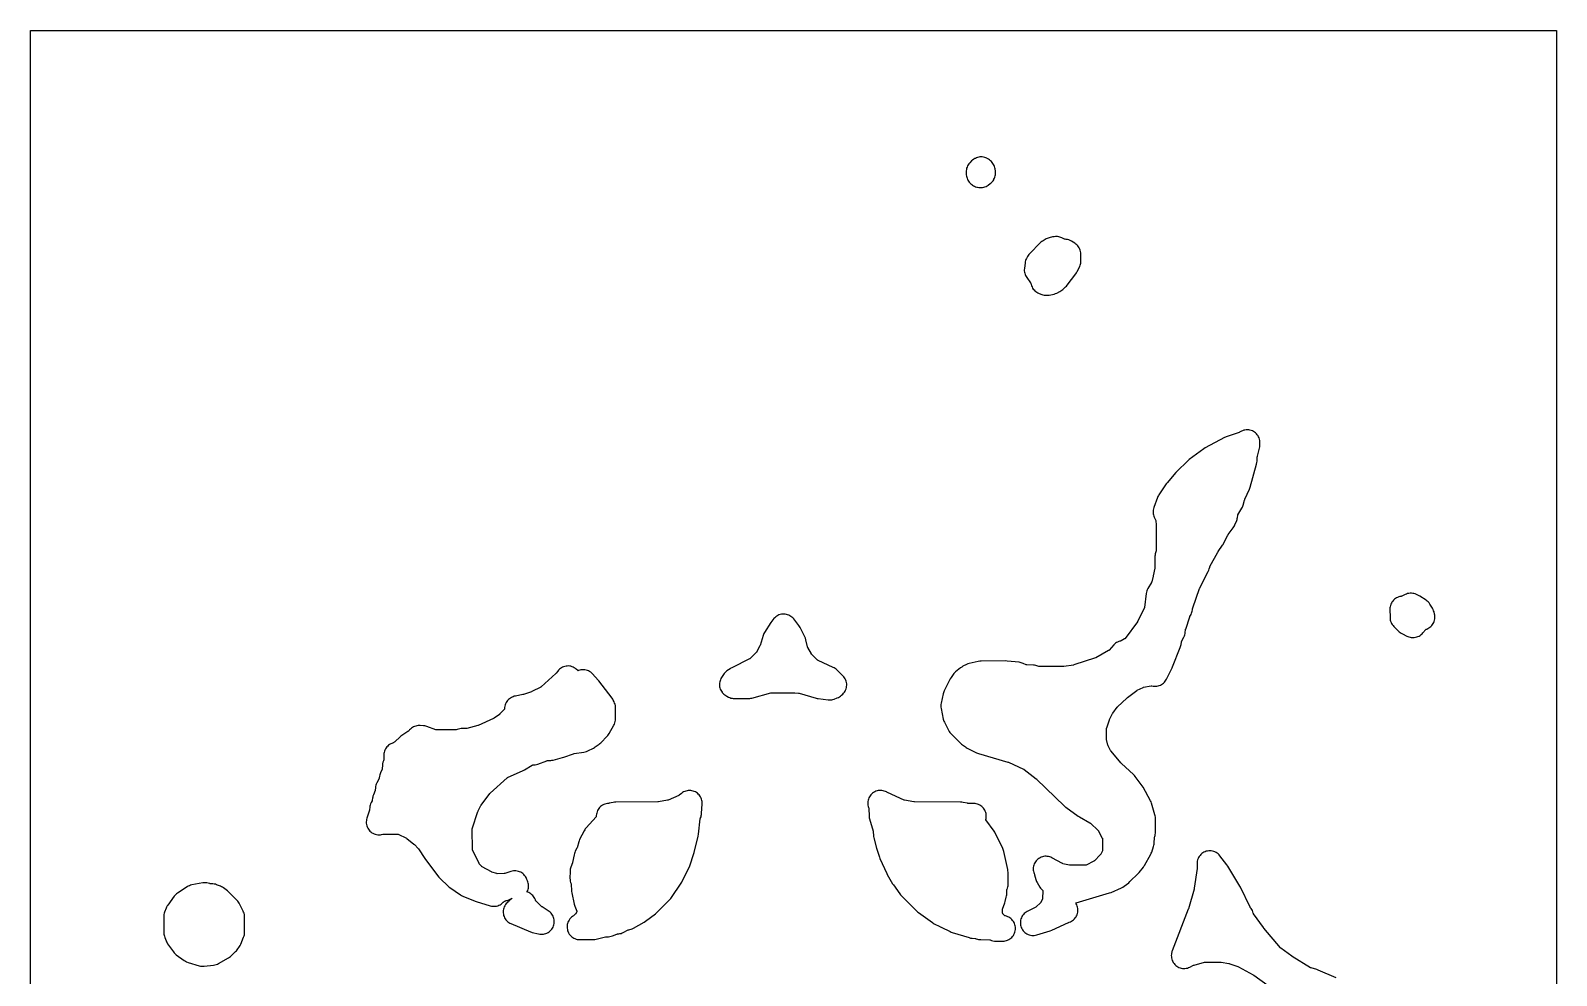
# Model space of a CAD drawing. Header units: millimetres. Extents: x 0 to 300, y 0 to 300.
# Drawn here: x 0 to 300, y 114.2 to 300 of the extents above; entities that cross this region are included whole.
import ezdxf

# ---------------------------------------------------------------- set-up
doc = ezdxf.new("R2010")
doc.units = ezdxf.units.MM
doc.layers.add('CUT', color=7, linetype='CONTINUOUS')

msp = doc.modelspace()

# ---------------------------------------------------------------- linework, layer by layer
at = {"layer": 'CUT'}
for points in [[(299.9926, 299.9971), (299.9954, 299.9386), (299.9954, 0.0614), (299.9926, 0.0029), (299.9341, 0), (0.0614, 0), (0.0029, 0.0029), (0, 0.0614), (0, 299.9386), (0.0029, 299.9971), (0.0614, 300), (299.9341, 300)], [(184.8755, 269.8443), (185.0576, 269.6995), (185.1752, 269.6146), (185.3743, 269.4849), (185.5849, 269.3746), (185.805, 269.2848), (186.0326, 269.2163), (186.1864, 269.1779), (186.4269, 269.1302), (186.671, 269.1063), (186.9162, 269.1065), (187.1602, 269.1307), (187.4006, 269.1786), (187.6352, 269.2499), (187.8617, 269.3438), (188.078, 269.4595), (188.2818, 269.5957), (188.6822, 269.8929), (188.8841, 270.0597), (189.0674, 270.2468), (189.2301, 270.4521), (189.3705, 270.6732), (189.4135, 270.7495), (189.5195, 270.9602), (189.6051, 271.1801), (189.6697, 271.407), (189.7126, 271.639), (189.7334, 271.874), (189.7319, 272.1099), (189.7083, 272.3447), (189.6411, 272.7962), (189.5961, 273.0247), (189.5301, 273.248), (189.4436, 273.4642), (189.3374, 273.6714), (189.2123, 273.8678), (189.0695, 274.0517), (188.9102, 274.2216), (188.7219, 274.4045), (188.5304, 274.5724), (188.3228, 274.72), (188.1012, 274.8457), (188.0241, 274.8844), (187.8083, 274.9802), (187.5845, 275.0552), (187.3546, 275.1088), (187.1207, 275.1405), (186.8849, 275.1499), (186.6492, 275.1371), (186.4157, 275.1021), (186.1866, 275.0452), (185.9639, 274.967), (185.7496, 274.8681), (185.6499, 274.8162), (185.4247, 274.6837), (185.2145, 274.5285), (185.0217, 274.3521), (184.6543, 273.979), (184.4904, 273.7953), (184.3454, 273.5963), (184.2206, 273.3841), (184.1174, 273.1606), (184.0366, 272.928), (183.9791, 272.6886), (183.9454, 272.4448), (183.9358, 272.1987), (183.9394, 271.8566), (183.9529, 271.6223), (183.9883, 271.3902), (184.0454, 271.1624), (184.1235, 270.941), (184.2221, 270.7279), (184.3034, 270.5717), (184.4204, 270.3707), (184.5555, 270.1813), (184.7077, 270.0053)], [(195.4477, 252.2705), (195.5167, 252.0458), (195.6065, 251.8285), (195.7162, 251.6206), (195.8451, 251.4239), (196.5761, 250.415), (196.5867, 250.3996), (196.6063, 250.3662), (196.6227, 250.3312), (196.6295, 250.3137), (196.8104, 249.8085), (196.9019, 249.587), (197.0143, 249.3753), (197.1463, 249.1753), (197.297, 248.9888), (197.4648, 248.8176), (197.6482, 248.6633), (197.8456, 248.5273), (198.0551, 248.4108), (198.2748, 248.3149), (198.8187, 248.1079), (199.0399, 248.0353), (199.2669, 247.9836), (199.4977, 247.9532), (199.7304, 247.9445), (199.9996, 247.9469), (200.2905, 247.9665), (200.5771, 248.0198), (201.2516, 248.1866), (201.5309, 248.2732), (201.798, 248.3919), (202.3887, 248.6966), (202.5855, 248.8098), (202.7712, 248.9403), (202.9443, 249.0871), (203.4947, 249.5987), (203.6478, 249.754), (203.7868, 249.922), (205.4949, 252.181), (205.6315, 252.3811), (205.7481, 252.5935), (206.2573, 253.6381), (206.3485, 253.8495), (206.4199, 254.0685), (206.4709, 254.293), (206.501, 254.5213), (206.5099, 254.7514), (206.5005, 256.0593), (206.4861, 256.3099), (206.4466, 256.5579), (206.3825, 256.8006), (206.2943, 257.0357), (206.183, 257.2607), (206.0497, 257.4735), (205.8957, 257.6718), (205.7226, 257.8536), (205.5321, 258.0172), (205.3262, 258.1609), (204.6501, 258.5837), (204.4102, 258.716), (204.1572, 258.8213), (203.8943, 258.8983), (203.6245, 258.946), (203.4066, 258.9724), (203.3857, 258.9755), (203.3432, 258.9853), (203.302, 258.9996), (203.2826, 259.0081), (202.7727, 259.2484), (202.5654, 259.3349), (202.3512, 259.4025), (202.1318, 259.4505), (201.909, 259.4787), (201.6845, 259.4868), (201.5154, 259.4853), (201.2245, 259.4657), (200.9379, 259.4123), (200.2915, 259.2525), (200.0862, 259.1923), (199.8867, 259.1148), (199.6947, 259.0205), (199.0504, 258.6692), (198.8435, 258.543), (198.6498, 258.3974), (198.4711, 258.2337), (196.444, 256.1872), (196.2732, 255.9962), (196.1229, 255.7886), (195.9946, 255.5667), (195.7869, 255.1608), (195.6965, 254.9635), (195.6236, 254.7591), (195.5686, 254.5491), (195.5321, 254.3352), (195.3893, 253.2039), (195.3708, 252.9695), (195.3745, 252.7344), (195.4002, 252.5008)], [(195.3265, 154.7277), (195.3438, 154.7151), (197.6893, 152.9084), (197.7419, 152.8655), (197.7919, 152.8197), (203.2503, 147.5253), (203.3907, 147.3991), (203.5401, 147.2838), (205.9895, 145.5384), (206.2174, 145.394), (208.2792, 144.2375), (208.2839, 144.2348), (208.3264, 144.2061), (208.347, 144.1893), (208.3645, 144.1732), (209.8786, 142.7053), (209.8915, 142.6922), (209.917, 142.6621), (209.9395, 142.6297), (209.9488, 142.6139), (210.7102, 141.2464), (210.7189, 141.2298), (210.7349, 141.1929), (210.7391, 141.153), (210.7397, 141.1342), (210.7542, 138.8446), (210.754, 138.8274), (210.7508, 138.7905), (210.7376, 138.7557), (210.7306, 138.7405), (210.3894, 138.0417), (210.3801, 138.0238), (210.3571, 137.9872), (210.3302, 137.9532), (210.3165, 137.9385), (209.1462, 136.7455), (209.131, 136.7309), (209.0958, 136.7022), (209.0576, 136.6778), (209.039, 136.6679), (207.5247, 135.9222), (207.5092, 135.915), (207.4749, 135.9019), (207.4382, 135.8985), (207.4217, 135.8981), (204.4138, 135.8933), (204.3932, 135.8938), (204.3044, 135.9034), (204.2841, 135.9074), (202.9763, 136.1976), (202.9593, 136.2017), (202.9235, 136.2133), (202.889, 136.2281), (202.8734, 136.236), (200.8159, 137.3527), (200.5958, 137.4586), (200.3664, 137.5426), (200.1299, 137.6037), (199.8885, 137.6414), (199.6446, 137.6554), (199.4006, 137.6456), (199.1586, 137.6119), (198.9211, 137.5549), (198.6903, 137.4749), (198.4684, 137.3727), (198.2575, 137.2494), (198.0597, 137.1061), (197.8768, 136.9442), (197.7105, 136.7652), (197.5626, 136.5708), (197.4343, 136.363), (197.3269, 136.1436), (197.2414, 135.9147), (197.1787, 135.6786), (197.1393, 135.4376), (197.1237, 135.1938), (197.1319, 134.9496), (197.1638, 134.7075), (197.2193, 134.4696), (197.2977, 134.2382), (197.3503, 134.105), (197.3567, 134.086), (197.3754, 134.0255), (197.6325, 133.1124), (197.7016, 132.9028), (197.789, 132.7001), (197.8939, 132.506), (198.4419, 131.5904), (198.5662, 131.4025), (198.7069, 131.2266), (198.8628, 131.0641), (198.9575, 130.9739), (199.001, 130.928), (199.0032, 130.8648), (198.9774, 129.3292), (198.9766, 129.3098), (198.9721, 129.2703), (198.9562, 129.2338), (198.9472, 129.2166), (198.6101, 128.6097), (198.6004, 128.5932), (198.578, 128.5607), (198.5526, 128.5305), (198.5393, 128.5168), (197.7363, 127.7307), (197.7215, 127.7169), (197.6888, 127.6908), (197.6536, 127.6683), (197.6357, 127.6587), (195.9668, 126.8143), (195.7523, 126.6921), (195.5509, 126.5493), (195.3645, 126.3874), (195.195, 126.2079), (195.0441, 126.0125), (194.9131, 125.8032), (194.8035, 125.582), (194.7162, 125.3511), (194.6521, 125.1127), (194.6118, 124.8691), (194.5957, 124.6228), (194.604, 124.3761), (194.6366, 124.1313), (194.6932, 123.891), (194.7732, 123.6575), (194.8759, 123.433), (195.0002, 123.2197), (195.1449, 123.0197), (195.3087, 122.8349), (195.4899, 122.6672), (195.6867, 122.5182), (195.8973, 122.3893), (196.1195, 122.2819), (196.3513, 122.1968), (196.5903, 122.1351), (196.8343, 122.0972), (197.0808, 122.0836), (197.3274, 122.0943), (197.5718, 122.1293), (197.8115, 122.1883), (200.4729, 122.984), (200.8117, 123.1127), (204.0794, 124.6336), (204.1074, 124.6467), (204.1275, 124.6553), (204.224, 124.6879), (204.4521, 124.7776), (204.6704, 124.8893), (204.8767, 125.0218), (205.069, 125.1738), (205.2455, 125.344), (205.4045, 125.5307), (205.5445, 125.732), (205.664, 125.946), (205.762, 126.1708), (205.8375, 126.404), (205.8898, 126.6436), (205.9184, 126.8871), (205.923, 127.1322), (205.9036, 127.3766), (205.8603, 127.6179), (205.7936, 127.8539), (205.7041, 128.0821), (205.5927, 128.3005), (205.5043, 128.4385), (205.4858, 128.4708), (205.5399, 128.4897), (212.1269, 130.4363), (212.4361, 130.5504), (214.4836, 131.463), (214.7448, 131.5984), (214.9884, 131.7635), (215.9012, 132.4644), (216.1376, 132.6708), (217.7261, 134.2437), (217.9304, 134.4724), (218.7741, 135.5425), (218.8881, 135.6993), (218.9896, 135.8644), (220.2163, 138.0446), (220.3245, 138.2607), (220.4113, 138.4861), (220.7785, 139.5976), (220.8416, 139.8238), (220.8833, 140.0549), (220.903, 140.2889), (220.94, 141.2806), (220.9413, 141.3005), (220.9474, 141.343), (220.958, 141.3846), (220.9645, 141.4034), (221.0131, 141.5342), (221.0816, 141.7471), (221.1308, 141.9653), (221.1604, 142.187), (221.17, 142.4105), (221.1649, 145.1249), (221.153, 145.3632), (221.1186, 145.5992), (221.0617, 145.8309), (220.3927, 148.0873), (220.3025, 148.3405), (220.1857, 148.5826), (218.7328, 151.2207), (218.5572, 151.4955), (217.1866, 153.3598), (217.0288, 153.5534), (216.8526, 153.7302), (214.4547, 155.9065), (214.397, 155.9626), (214.3431, 156.0225), (212.4204, 158.3118), (212.4069, 158.3288), (212.3554, 158.4069), (212.345, 158.426), (211.87, 159.366), (211.861, 159.3853), (211.8291, 159.4713), (211.8235, 159.4917), (211.5427, 160.6302), (211.5416, 160.6353), (211.5335, 160.6851), (211.5316, 160.7112), (211.5313, 160.7346), (211.5576, 162.7951), (211.5583, 162.8144), (211.5631, 162.8556), (211.5721, 162.8961), (211.5777, 162.9146), (212.098, 164.4792), (212.0996, 164.4837), (212.1276, 164.5514), (212.1349, 164.5664), (212.7268, 165.7235), (212.7295, 165.7284), (212.7743, 165.8005), (212.7856, 165.8162), (213.6365, 166.9379), (213.6394, 166.9416), (213.6871, 166.9959), (213.6986, 167.0077), (215.5025, 168.7638), (215.5658, 168.8211), (215.6331, 168.8738), (217.4957, 170.2278), (217.5001, 170.2308), (217.5692, 170.2731), (217.5855, 170.2816), (218.717, 170.8431), (218.7218, 170.8454), (218.7689, 170.8642), (218.7941, 170.8717), (218.817, 170.877), (220.3117, 171.1875), (220.3283, 171.1906), (220.3645, 171.1947), (220.4007, 171.189), (220.4167, 171.1853), (220.4741, 171.1708), (220.7116, 171.1228), (220.9526, 171.098), (221.1948, 171.0967), (221.436, 171.1188), (221.674, 171.1642), (221.9065, 171.2324), (222.1312, 171.3228), (222.3462, 171.4345), (222.5493, 171.5664), (222.7387, 171.7175), (222.9126, 171.8861), (223.0694, 172.0708), (223.2076, 172.2698), (223.3258, 172.4812), (224.4276, 174.6966), (224.51, 174.8807), (226.0321, 178.683), (226.1007, 178.8772), (226.1531, 179.0765), (226.1889, 179.2793), (226.2526, 179.7537), (226.2535, 179.7591), (226.2639, 179.8065), (226.2749, 179.8332), (226.2856, 179.8551), (226.7487, 180.7457), (226.8498, 180.9655), (226.9292, 181.1941), (226.9861, 181.4292), (227.02, 181.6688), (227.0681, 182.1878), (227.0707, 182.2092), (227.0899, 182.3005), (227.0961, 182.3212), (227.892, 184.7052), (227.8937, 184.71), (227.9239, 184.7817), (227.9317, 184.7975), (228.1512, 185.2157), (228.2474, 185.4211), (228.3245, 185.6343), (228.3821, 185.8537), (228.4195, 186.0774), (228.4521, 186.3474), (228.4552, 186.3682), (228.4761, 186.4565), (228.4826, 186.4765), (229.8416, 190.2707), (229.8691, 190.3405), (229.9009, 190.4083), (231.5464, 193.6496), (231.6616, 193.913), (231.7458, 194.1879), (231.8238, 194.5072), (231.8252, 194.5124), (231.8417, 194.5616), (231.8525, 194.5861), (231.8635, 194.6075), (233.4288, 197.4661), (233.4637, 197.5258), (233.5021, 197.5834), (234.3579, 198.7893), (234.4667, 198.9564), (234.5619, 199.1317), (235.3775, 200.7881), (235.3859, 200.8043), (235.4273, 200.871), (235.438, 200.8858), (236.4577, 202.2245), (236.5862, 202.41), (236.6975, 202.6064), (236.7906, 202.812), (237.1238, 203.6461), (237.194, 203.8461), (237.2471, 204.0513), (237.2825, 204.2602), (237.3359, 204.6826), (237.3388, 204.7019), (237.3484, 204.7427), (237.3662, 204.7806), (237.3758, 204.7975), (238.1537, 206.0882), (238.2603, 206.2844), (238.349, 206.4894), (238.4191, 206.7015), (238.6906, 207.6664), (238.7173, 207.7494), (238.75, 207.8303), (239.6556, 209.8542), (239.7259, 210.0284), (239.7828, 210.2074), (241.0477, 214.7701), (241.1067, 215.0399), (241.1355, 215.3146), (241.1781, 216.1759), (241.1796, 216.1954), (241.1924, 216.2787), (241.1969, 216.2977), (241.6105, 217.8708), (241.6669, 218.1483), (241.6916, 218.4304), (241.7065, 218.9213), (241.7018, 219.1693), (241.6725, 219.4155), (241.6189, 219.6576), (241.5416, 219.8933), (241.4414, 220.1201), (241.3192, 220.3359), (241.1762, 220.5385), (241.0138, 220.7259), (240.8337, 220.8964), (240.6375, 221.0481), (240.4273, 221.1797), (240.2051, 221.2898), (239.9731, 221.3773), (239.7336, 221.4415), (239.4888, 221.4816), (239.2413, 221.4972), (238.9935, 221.4882), (238.7478, 221.4548), (238.5066, 221.3971), (238.2723, 221.3158), (238.0472, 221.2118), (237.6932, 221.0262), (237.6889, 221.0241), (237.6206, 220.9945), (237.6048, 220.9886), (235.0877, 220.1304), (234.8968, 220.0564), (234.7125, 219.9671), (230.938, 217.9419), (230.6371, 217.7517), (227.8161, 215.6732), (227.5554, 215.4521), (225.2913, 213.2485), (225.1371, 213.0842), (223.4384, 211.1031), (223.2615, 210.8704), (221.8311, 208.7424), (221.7238, 208.5676), (221.6311, 208.3846), (221.5538, 208.1947), (220.8377, 206.2058), (220.7662, 205.972), (220.7179, 205.7323), (220.6932, 205.4891), (220.6924, 205.2446), (220.7156, 205.0011), (220.7623, 204.7612), (220.8323, 204.5269), (220.9249, 204.3006), (221.2131, 203.6838), (221.2153, 203.6788), (221.2323, 203.6327), (221.2374, 203.6038), (221.2402, 203.5792), (221.3035, 202.8467), (221.3069, 202.7937), (221.308, 202.7406), (221.2944, 197.8353), (221.294, 197.818), (221.2904, 197.7807), (221.2834, 197.7437), (221.2791, 197.7275), (221.1561, 197.2994), (221.1049, 197.0864), (221.0726, 196.8696), (221.0593, 196.6509), (221.0219, 194.4098), (221.0217, 194.4045), (221.014, 194.3246), (221.0111, 194.3065), (220.7343, 192.8123), (220.7262, 192.7725), (220.7168, 192.7331), (220.4257, 191.5989), (220.4209, 191.5819), (220.4079, 191.546), (220.3917, 191.5115), (220.383, 191.496), (219.6744, 190.2978), (219.5534, 190.0665), (219.4573, 189.8239), (219.3869, 189.5725), (219.3431, 189.3151), (219.0252, 186.5924), (219.0245, 186.587), (219.0147, 186.5388), (219.0039, 186.5116), (218.9933, 186.4893), (217.6567, 183.8379), (217.6542, 183.8332), (217.612, 183.7638), (217.6014, 183.7487), (215.1822, 180.4681), (215.1699, 180.4523), (215.1409, 180.4207), (215.1058, 180.3959), (215.0885, 180.3857), (214.4374, 180.0236), (214.4224, 180.0157), (214.3889, 180.0009), (214.2793, 179.9746), (214.2795, 179.9736), (214.1688, 179.9492), (213.9385, 179.8746), (213.7166, 179.778), (213.505, 179.6605), (213.3058, 179.523), (213.1208, 179.367), (212.9517, 179.1937), (212.0565, 178.1827), (212.0421, 178.1673), (212.0086, 178.1371), (211.9719, 178.1107), (211.9539, 178.1), (209.4453, 176.6963), (209.4293, 176.6879), (209.358, 176.6565), (209.341, 176.6504), (205.1375, 175.2653), (205.1215, 175.2604), (205.051, 175.244), (205.0344, 175.2412), (203.1347, 174.9731), (203.0506, 174.9643), (202.9662, 174.9614), (198.3379, 174.9692), (198.3194, 174.9697), (198.2798, 174.9736), (198.2408, 174.9815), (198.223, 174.9864), (197.8275, 175.1074), (197.6177, 175.1618), (197.404, 175.1978), (197.188, 175.2151), (195.84, 175.2646), (195.8205, 175.2658), (195.7792, 175.2717), (195.7399, 175.2859), (195.7222, 175.294), (195.1733, 175.5608), (194.9725, 175.6477), (194.7649, 175.7168), (194.552, 175.7674), (194.3355, 175.7992), (192.0327, 176.0354), (191.7661, 176.0484), (186.8798, 176.0258), (186.5992, 176.0087), (186.3223, 175.9602), (184.5442, 175.5446), (184.2605, 175.4603), (183.9887, 175.343), (183.3041, 174.9982), (183.0715, 174.865), (182.8546, 174.7077), (181.8491, 173.8928), (181.6717, 173.7344), (181.5101, 173.5599), (181.3658, 173.3709), (180.985, 172.8191), (180.806, 172.5164), (179.6445, 170.192), (179.5599, 170.0038), (179.4912, 169.8091), (179.4387, 169.6095), (179.0322, 167.754), (178.9902, 167.5), (178.9744, 167.2431), (178.9852, 166.9859), (179.0224, 166.7312), (179.4379, 164.6427), (179.4928, 164.4205), (179.5678, 164.2043), (179.6622, 163.9958), (180.4564, 162.4368), (180.5839, 162.2152), (180.7334, 162.0078), (180.9033, 161.8168), (182.7342, 159.9589), (182.8808, 159.8216), (183.0379, 159.6966), (183.7929, 159.1437), (183.9681, 159.0265), (184.1525, 158.9244), (185.967, 158.0178), (186.1735, 157.926), (186.3874, 157.8533), (192.1239, 156.1879), (192.2062, 156.1607), (192.2864, 156.1275), (195.228, 154.7849), (195.2472, 154.7755)], [(268.5349, 188.4506), (268.3277, 188.3212), (268.134, 188.1722), (267.9558, 188.0051), (267.7948, 187.8213), (267.6525, 187.6227), (267.5302, 187.4111), (267.4292, 187.1886), (267.3504, 186.9574), (267.2945, 186.7195), (267.2621, 186.4773), (267.2536, 186.2331), (267.2762, 184.5932), (267.2916, 184.3483), (267.331, 184.106), (267.3939, 183.8688), (267.4798, 183.6388), (267.5878, 183.4184), (267.717, 183.2097), (267.8659, 183.0146), (268.0333, 182.8351), (269.0876, 181.8102), (269.2791, 181.6421), (269.4866, 181.4944), (269.7082, 181.3687), (270.5771, 180.9323), (270.7833, 180.8401), (270.997, 180.7669), (271.2165, 180.7133), (271.4399, 180.6798), (271.6654, 180.6665), (271.7847, 180.6649), (272.034, 180.674), (272.2812, 180.7079), (272.5238, 180.7663), (272.7594, 180.8486), (272.9856, 180.9539), (273.2002, 181.0813), (273.401, 181.2294), (273.586, 181.3968), (273.7534, 181.5818), (274.2787, 182.224), (274.2919, 182.2392), (274.3213, 182.2685), (274.3665, 182.286), (274.4961, 182.3285), (274.7171, 182.4253), (274.9278, 182.5431), (275.1261, 182.6806), (275.3103, 182.8366), (275.4786, 183.0096), (275.6294, 183.198), (275.7613, 183.4001), (275.8731, 183.614), (275.9638, 183.8377), (276.0325, 184.0691), (276.0785, 184.306), (276.1015, 184.5462), (276.1012, 184.7876), (276.0777, 185.0278), (276.0311, 185.2646), (275.9281, 185.6805), (275.8504, 185.9356), (275.7459, 186.1809), (275.6159, 186.4137), (275.0966, 187.2369), (274.9464, 187.4497), (274.7749, 187.6456), (274.5839, 187.8227), (274.3755, 187.9789), (273.1539, 188.799), (272.8906, 188.9533), (272.6105, 189.0744), (272.2125, 189.2182), (271.9735, 189.2914), (271.7285, 189.3403), (271.4797, 189.3644), (271.2298, 189.3637), (270.9813, 189.3379), (270.7365, 189.2875), (270.498, 189.213), (270.2681, 189.1149), (269.5841, 188.7819), (269.568, 188.7745), (269.5338, 188.7615), (269.4982, 188.7548), (269.4591, 188.7502), (269.2182, 188.7096), (268.9823, 188.6457), (268.7539, 188.5591)], [(136.669, 169.2388), (136.8655, 169.1291), (137.2492, 168.937), (137.4621, 168.8425), (137.6829, 168.7683), (137.9096, 168.715), (138.1403, 168.6829), (138.373, 168.6725), (141.1783, 168.6778), (141.3937, 168.6875), (141.6076, 168.7157), (141.8181, 168.7623), (145.5729, 169.7642), (145.5892, 169.7682), (145.6236, 169.7743), (145.6584, 169.7775), (145.6748, 169.778), (150.1371, 169.8061), (150.184, 169.8055), (150.2309, 169.8031), (150.9936, 169.7494), (151.0152, 169.7473), (151.1035, 169.7313), (151.1245, 169.7257), (154.451, 168.7375), (154.6604, 168.685), (154.8736, 168.6508), (156.8195, 168.424), (157.0522, 168.4078), (157.2853, 168.4134), (157.5169, 168.4407), (157.745, 168.4895), (157.9675, 168.5593), (158.5907, 168.7872), (158.8215, 168.8849), (159.0412, 169.0053), (159.2479, 169.147), (159.4393, 169.3087), (159.6664, 169.521), (159.8409, 169.7014), (159.9965, 169.8984), (160.1315, 170.11), (160.2446, 170.334), (160.3347, 170.5683), (160.4009, 170.8104), (160.4424, 171.0579), (160.4589, 171.3084), (160.4502, 171.5592), (160.4165, 171.8079), (160.3579, 172.052), (160.2752, 172.2889), (160.1691, 172.5164), (160.0407, 172.7321), (159.8914, 172.9338), (159.7226, 173.1196), (158.5465, 174.2898), (158.3829, 174.4388), (158.2069, 174.5727), (158.0196, 174.6905), (157.8227, 174.7913), (154.8553, 176.1482), (154.8358, 176.1577), (154.7973, 176.1808), (154.7615, 176.2079), (154.7453, 176.2224), (153.5834, 177.3235), (153.5686, 177.3383), (153.5407, 177.371), (153.5163, 177.4065), (153.5059, 177.4246), (152.8024, 178.7233), (152.7944, 178.739), (152.7799, 178.7726), (152.7684, 178.8075), (152.7641, 178.8241), (152.437, 180.2238), (152.3527, 180.5076), (152.2355, 180.7794), (151.317, 182.6035), (151.1941, 182.82), (151.0503, 183.0232), (150.0348, 184.3162), (149.8727, 184.5028), (149.693, 184.6725), (149.4974, 184.8237), (149.2878, 184.9547), (149.0663, 185.0645), (148.835, 185.1518), (148.5963, 185.2158), (148.3524, 185.256), (148.1057, 185.2719), (147.8586, 185.2633), (147.6136, 185.2304), (147.3731, 185.1734), (147.1393, 185.093), (146.9147, 184.9899), (146.7013, 184.8651), (146.5013, 184.7198), (146.3166, 184.5555), (146.1491, 184.3737), (145.7137, 183.8519), (145.5228, 183.5903), (144.2939, 181.6548), (144.181, 181.4577), (144.0864, 181.2512), (144.011, 181.0369), (143.4325, 179.1196), (143.4266, 179.1016), (143.397, 179.0291), (143.3886, 179.0122), (142.7511, 177.7978), (142.7409, 177.7796), (142.7169, 177.7437), (142.6893, 177.7105), (142.6747, 177.6955), (141.4786, 176.534), (141.4635, 176.5201), (141.4302, 176.4938), (141.3943, 176.4712), (141.3761, 176.4616), (137.8604, 174.7206), (137.6906, 174.6282), (137.5286, 174.523), (136.909, 174.0859), (136.7243, 173.9422), (136.5538, 173.7818), (136.3991, 173.6062), (136.2615, 173.4169), (135.8523, 172.7948), (135.7312, 172.5899), (135.63, 172.3744), (135.5498, 172.1503), (135.4913, 171.9196), (135.455, 171.6844), (135.4412, 171.4468), (135.4501, 171.2089), (135.4816, 170.973), (135.5353, 170.7411), (135.6109, 170.5154), (135.7076, 170.2979), (135.8245, 170.0906), (135.9606, 169.8953), (136.0041, 169.8389), (136.1493, 169.667), (136.3094, 169.5088), (136.4831, 169.3657)], [(66.0178, 144.1586), (66.0513, 143.9125), (66.1091, 143.6708), (66.1905, 143.4361), (66.2949, 143.2106), (66.4211, 142.9966), (66.5679, 142.7962), (66.7339, 142.6113), (66.9174, 142.4439), (67.1167, 142.2954), (67.3297, 142.1675), (67.5543, 142.0614), (67.7884, 141.978), (68.0296, 141.9184), (68.2755, 141.8829), (68.5237, 141.8721), (68.7717, 141.8859), (69.0172, 141.9243), (69.2577, 141.9868), (69.2802, 141.9939), (69.3197, 141.9982), (69.3382, 141.9988), (72.1833, 142.022), (72.201, 142.0217), (72.2388, 142.0184), (72.2742, 142.0047), (72.2902, 141.9971), (73.8955, 141.1927), (73.9116, 141.1841), (73.9781, 141.1423), (73.9928, 141.1315), (75.3855, 140.0546), (75.3895, 140.0514), (75.4474, 139.999), (75.4599, 139.9863), (76.2154, 139.1762), (76.2191, 139.1721), (76.2716, 139.1054), (76.2825, 139.0895), (77.5068, 137.1986), (77.6227, 137.0345), (80.2816, 133.573), (80.5178, 133.307), (82.0839, 131.7781), (82.2512, 131.6288), (82.4312, 131.4951), (84.5171, 130.0865), (84.7445, 129.9499), (84.985, 129.8382), (87.4303, 128.8567), (87.6132, 128.7914), (90.3519, 127.9322), (90.5976, 127.8687), (90.8484, 127.8303), (91.1018, 127.8176), (91.3552, 127.8306), (91.606, 127.8693), (91.8516, 127.9332), (92.0894, 128.0216), (92.3171, 128.1337), (92.5322, 128.2683), (92.7325, 128.424), (92.9161, 128.5992), (92.9586, 128.6442), (93.0414, 128.7162), (93.1307, 128.7799), (93.2258, 128.8347), (93.3257, 128.8801), (93.4347, 128.9174), (93.4532, 128.9227), (93.5116, 128.938), (93.6026, 128.9596), (93.8884, 129.0456), (94.162, 129.1652), (94.6645, 129.4215), (94.7067, 129.4404), (94.6751, 129.4066), (94.1262, 128.8744), (94.1117, 128.861), (94.0798, 128.8357), (94.0647, 128.826), (93.8636, 128.6823), (93.6777, 128.5194), (93.5088, 128.3389), (93.3585, 128.1427), (93.2283, 127.9325), (93.1195, 127.7106), (93.0332, 127.479), (92.9702, 127.2399), (92.9311, 126.9959), (92.9162, 126.7491), (92.9259, 126.5021), (92.9598, 126.2573), (93.0178, 126.017), (93.0992, 125.7836), (93.2033, 125.5594), (93.329, 125.3466), (93.4751, 125.1472), (93.6401, 124.9632), (93.8226, 124.7964), (94.0206, 124.6485), (94.2322, 124.5208), (94.4555, 124.4147), (98.2976, 122.8155), (98.473, 122.7501), (98.6527, 122.698), (99.8573, 122.3973), (100.097, 122.3498), (100.3403, 122.3259), (100.5847, 122.3259), (100.8279, 122.3497), (101.0677, 122.3972), (101.3016, 122.4678), (101.5276, 122.561), (101.7434, 122.6758), (101.9469, 122.8111), (102.1363, 122.9657), (102.3096, 123.1379), (102.4653, 123.3263), (102.6019, 123.529), (102.718, 123.7441), (102.8126, 123.9695), (102.8847, 124.203), (102.9337, 124.4425), (102.959, 124.6856), (102.9605, 124.93), (102.9381, 125.1734), (102.892, 125.4134), (102.8228, 125.6478), (102.7309, 125.8743), (102.6174, 126.0908), (102.4833, 126.2951), (102.3299, 126.4854), (102.1586, 126.6597), (101.9712, 126.8166), (101.7693, 126.9543), (100.557, 127.6975), (100.5378, 127.71), (100.4633, 127.7685), (100.4465, 127.7841), (99.3767, 128.8437), (99.362, 128.859), (99.3344, 128.893), (99.3146, 128.9321), (99.3066, 128.9518), (99.2859, 129.0067), (99.2448, 129.1162), (99.1487, 129.3382), (99.0317, 129.5499), (98.8948, 129.7492), (98.7392, 129.9345), (98.5665, 130.1038), (98.3782, 130.2556), (98.1762, 130.3886), (97.9622, 130.5013), (97.7383, 130.5929), (97.5918, 130.6369), (97.6389, 130.7195), (97.7383, 130.9421), (97.8156, 131.1732), (97.87, 131.4108), (97.9011, 131.6526), (97.9084, 131.8962), (97.892, 132.1394), (97.8519, 132.3798), (97.7887, 132.6152), (97.7028, 132.8433), (97.5963, 133.0596), (97.5863, 133.0829), (97.5176, 133.2679), (97.4094, 133.4897), (97.2798, 133.6997), (97.1302, 133.8959), (96.9619, 134.0764), (96.7767, 134.2394), (96.5763, 134.3834), (96.3627, 134.5069), (96.1379, 134.6088), (95.9042, 134.688), (95.6638, 134.7438), (95.4191, 134.7756), (95.1725, 134.7832), (94.9263, 134.7663), (94.683, 134.7253), (94.4449, 134.6606), (93.2229, 134.2623), (93.2044, 134.2568), (93.1638, 134.248), (93.1225, 134.2435), (93.1032, 134.2429), (91.767, 134.2343), (91.7475, 134.2347), (91.7056, 134.2388), (91.6644, 134.2472), (91.6456, 134.2526), (90.7004, 134.5513), (90.6835, 134.557), (90.6128, 134.587), (90.5969, 134.5951), (88.7757, 135.5784), (88.7612, 135.5867), (88.731, 135.6066), (88.7053, 135.6313), (88.6938, 135.6438), (88.2816, 136.1149), (88.2781, 136.1191), (88.2476, 136.1604), (88.2338, 136.1831), (88.2227, 136.2042), (86.8877, 138.9013), (86.8805, 138.9166), (86.8674, 138.9506), (86.8638, 138.9869), (86.8633, 139.0034), (86.8337, 142.9327), (86.8341, 142.9526), (86.8382, 142.9951), (86.8469, 143.0369), (86.8524, 143.056), (87.9463, 146.474), (87.948, 146.4789), (87.9779, 146.5522), (87.9857, 146.5684), (88.5341, 147.6379), (88.5366, 147.6425), (88.5789, 147.7111), (88.5895, 147.7261), (90.2768, 149.9883), (90.2884, 150.0031), (90.3432, 150.0629), (90.3569, 150.0758), (93.7023, 153.0709), (93.7169, 153.0833), (93.7504, 153.1077), (93.7863, 153.1284), (93.8036, 153.1368), (96.8734, 154.5181), (97.1408, 154.6584), (98.639, 155.5641), (98.6562, 155.5739), (98.6947, 155.5919), (98.7361, 155.6015), (98.7556, 155.6044), (99.1909, 155.6573), (99.4753, 155.7087), (99.7519, 155.7925), (101.5198, 156.4424), (101.537, 156.4482), (101.5747, 156.4581), (101.6132, 156.4643), (101.6312, 156.4658), (102.2829, 156.507), (102.5078, 156.5314), (102.7296, 156.5761), (104.6121, 157.0449), (104.872, 157.1249), (106.7575, 157.8194), (106.776, 157.8256), (106.8577, 157.8464), (106.8769, 157.8498), (108.7839, 158.1286), (109.0419, 158.1804), (109.293, 158.2589), (109.5345, 158.3634), (110.6655, 158.9254), (110.8486, 159.0261), (111.0226, 159.1417), (111.7851, 159.6957), (111.9469, 159.8238), (112.0976, 159.9649), (113.3586, 161.2464), (113.5042, 161.4079), (113.6352, 161.5813), (113.7506, 161.7656), (114.6891, 163.4187), (114.8047, 163.6492), (114.8959, 163.8905), (114.9618, 164.1399), (115.0016, 164.3947), (115.015, 164.6523), (115.0154, 166.8519), (115.0044, 167.0872), (114.9712, 167.3204), (114.9163, 167.5495), (114.84, 167.7724), (114.7431, 167.9871), (114.5688, 168.3293), (114.4547, 168.5299), (114.3226, 168.7191), (111.6989, 172.1294), (111.5918, 172.2593), (110.5051, 173.4905), (110.3284, 173.6714), (110.1342, 173.8335), (109.9247, 173.9752), (109.7019, 174.095), (109.4681, 174.1917), (109.2258, 174.2643), (108.9774, 174.312), (108.7254, 174.3343), (108.4725, 174.3311), (108.2211, 174.3023), (107.974, 174.2483), (107.7336, 174.1696), (107.698, 174.1559), (107.6605, 174.1446), (107.6285, 174.1672), (107.6143, 174.179), (107.3029, 174.4504), (107.1135, 174.6), (106.9105, 174.7306), (106.6959, 174.8411), (106.4716, 174.9303), (106.2398, 174.9975), (106.0026, 175.042), (105.7622, 175.0635), (105.5208, 175.0617), (105.2808, 175.0365), (105.0442, 174.9884), (104.8135, 174.9177), (104.5906, 174.8251), (104.3777, 174.7113), (104.1767, 174.5776), (103.9896, 174.4252), (103.8181, 174.2554), (103.6637, 174.0698), (103.3574, 173.6632), (103.3461, 173.649), (103.2932, 173.5913), (103.28, 173.5788), (100.3925, 170.9822), (100.3884, 170.9787), (100.3479, 170.9478), (100.3255, 170.9337), (100.3047, 170.9224), (98.5866, 170.0386), (98.5823, 170.0364), (98.5143, 170.0075), (98.4985, 170.0018), (96.9128, 169.4728), (96.8375, 169.4504), (96.7608, 169.433), (95.3316, 169.1581), (95.1081, 169.1043), (94.8905, 169.0302), (94.6806, 168.9365), (94.571, 168.8813), (94.3557, 168.7593), (94.1535, 168.6167), (93.9665, 168.4547), (93.7963, 168.2751), (93.6448, 168.0795), (93.5133, 167.8699), (93.4032, 167.6483), (93.3155, 167.4169), (93.2512, 167.178), (93.2107, 166.9339), (93.1743, 166.6174), (93.172, 166.6005), (93.1645, 166.5647), (93.1418, 166.5357), (93.1307, 166.5234), (92.2863, 165.629), (92.2733, 165.6158), (92.2129, 165.5633), (92.1981, 165.5522), (91.1186, 164.7861), (91.1036, 164.776), (91.0357, 164.737), (91.0193, 164.7292), (88.0199, 163.3738), (88.0043, 163.3672), (87.9349, 163.3431), (87.9184, 163.3386), (85.7791, 162.807), (85.7605, 162.8028), (85.6788, 162.7912), (85.6597, 162.7899), (84.6664, 162.7499), (84.4055, 162.7257), (84.1486, 162.6742), (83.8984, 162.5962), (83.7068, 162.5252), (83.691, 162.5197), (83.656, 162.5102), (83.6204, 162.5072), (83.6034, 162.5068), (79.79, 162.5181), (79.7687, 162.5188), (79.7231, 162.5241), (79.6784, 162.5346), (79.6581, 162.5412), (77.9251, 163.1631), (77.7114, 163.2291), (77.4927, 163.2758), (77.2707, 163.3027), (76.6253, 163.3519), (76.6252, 163.3506), (76.4259, 163.3603), (76.1875, 163.3491), (75.9512, 163.3153), (75.7193, 163.2591), (75.4937, 163.181), (75.2766, 163.0817), (75.07, 162.9623), (74.8757, 162.8236), (74.6955, 162.6671), (74.5311, 162.494), (74.4286, 162.3753), (74.348, 162.2986), (74.2558, 162.2267), (74.2399, 162.2155), (74.189, 162.1815), (72.9957, 161.426), (72.7794, 161.2724), (72.5806, 161.0967), (71.6648, 160.1966), (71.62, 160.1547), (71.6055, 160.1418), (71.5145, 160.0684), (71.4215, 160.0074), (71.3229, 159.9558), (71.2146, 159.9119), (71.1673, 159.8954), (71.1678, 159.8938), (71.0318, 159.8465), (70.8125, 159.7456), (70.604, 159.6241), (70.4083, 159.483), (70.227, 159.3237), (70.0619, 159.1476), (69.9146, 158.9565), (69.7864, 158.752), (69.6785, 158.5362), (69.5919, 158.3109), (69.5274, 158.0784), (69.4857, 157.8407), (69.467, 157.6001), (69.4379, 156.5965), (69.437, 156.5792), (69.4325, 156.5422), (69.4214, 156.5071), (69.415, 156.4908), (69.3742, 156.3936), (69.279, 156.1251), (69.215, 155.8475), (69.1829, 155.5644), (69.1419, 154.8278), (69.1403, 154.8081), (69.1335, 154.7663), (69.1181, 154.7268), (69.1095, 154.7091), (68.8699, 154.2461), (68.7794, 154.0511), (68.706, 153.8491), (68.6503, 153.6416), (68.6125, 153.43), (68.5675, 153.0945), (68.564, 153.0734), (68.5527, 153.0287), (68.5364, 152.9856), (68.5271, 152.9663), (68.0647, 152.0703), (67.9612, 151.8426), (67.8811, 151.6056), (67.825, 151.3618), (67.7935, 151.1137), (67.76, 150.6738), (67.7581, 150.6551), (67.751, 150.6153), (67.74, 150.5764), (67.7336, 150.5588), (67.3961, 149.7037), (67.3244, 149.4955), (67.2713, 149.2818), (67.2371, 149.0642), (67.1952, 148.6895), (67.1929, 148.6724), (67.1854, 148.636), (67.1715, 148.6019), (67.1638, 148.5862), (66.9638, 148.2019), (66.8573, 147.9685), (66.7752, 147.7255), (66.7185, 147.4754), (66.6877, 147.2207), (66.6618, 146.8454), (66.6595, 146.8227), (66.6408, 146.7259), (66.6345, 146.704), (66.1296, 145.14), (66.0651, 144.9), (66.0248, 144.6549), (66.009, 144.4069)], [(106.3394, 130.9445), (106.3574, 130.7145), (106.3965, 130.4871), (106.8915, 128.2376), (106.9398, 128.0522), (107.0021, 127.8711), (107.3845, 126.8849), (107.3913, 126.8657), (107.4022, 126.8257), (107.3877, 126.7869), (107.3791, 126.7685), (107.1773, 126.363), (107.168, 126.3455), (107.1463, 126.311), (107.1181, 126.2815), (107.1034, 126.2682), (106.7314, 125.9493), (106.7165, 125.9372), (106.6204, 125.8698), (106.5456, 125.8227), (106.3536, 125.6735), (106.1769, 125.5065), (106.0173, 125.323), (105.8762, 125.1249), (105.7551, 124.914), (105.655, 124.6924), (105.577, 124.4621), (105.5217, 124.2253), (105.4896, 123.9842), (105.4812, 123.7412), (105.4964, 123.4985), (105.535, 123.2584), (105.5969, 123.0232), (105.6813, 122.7952), (105.7874, 122.5764), (105.9143, 122.3689), (106.0608, 122.1748), (106.2254, 121.9958), (106.4066, 121.8337), (106.6028, 121.6899), (106.8119, 121.5659), (107.0322, 121.4628), (107.2614, 121.3815), (107.4974, 121.3229), (107.738, 121.2876), (107.9809, 121.2757), (110.6314, 121.2757), (110.9337, 121.294), (111.2316, 121.3487), (113.0303, 121.7935), (113.0487, 121.7976), (113.1257, 121.809), (113.1445, 121.8105), (113.6059, 121.835), (113.8702, 121.8633), (114.13, 121.9194), (114.3824, 122.0028), (115.2774, 122.3523), (115.2939, 122.3583), (115.329, 122.3685), (115.3651, 122.3756), (115.3821, 122.3778), (115.6397, 122.4051), (115.8698, 122.4404), (116.0957, 122.4969), (116.3153, 122.5742), (116.5267, 122.6716), (117.5221, 123.1876), (117.5376, 123.1952), (117.5709, 123.2089), (117.6054, 123.2197), (117.6218, 123.2237), (117.8317, 123.2697), (118.0681, 123.3337), (118.2971, 123.4206), (118.5165, 123.5295), (120.6597, 124.7275), (120.9265, 124.8998), (122.8655, 126.3339), (123.0147, 126.4533), (123.1543, 126.5838), (125.5531, 129.0037), (125.7099, 129.1773), (125.8497, 129.3649), (128.0209, 132.5811), (128.1852, 132.8624), (129.4893, 135.472), (129.6248, 135.7995), (130.4199, 138.1863), (130.4738, 138.3719), (131.2864, 141.6326), (131.3464, 141.9709), (131.674, 145.03), (131.6766, 145.0496), (131.6849, 145.0894), (131.6971, 145.1283), (131.7045, 145.1466), (131.7415, 145.233), (131.8179, 145.4347), (131.8766, 145.6423), (131.9171, 145.8541), (131.9393, 146.0687), (132.0509, 147.9336), (132.0537, 148.1741), (132.0334, 148.4138), (131.9902, 148.6504), (131.9244, 148.8817), (131.8367, 149.1056), (131.7279, 149.3201), (131.5989, 149.5232), (131.4511, 149.7129), (131.2857, 149.8875), (131.1043, 150.0454), (130.9085, 150.1851), (130.7003, 150.3054), (130.4814, 150.4052), (130.254, 150.4834), (130.0201, 150.5394), (129.7819, 150.5727), (129.5416, 150.583), (129.3014, 150.5701), (129.0636, 150.5342), (128.8304, 150.4756), (128.6038, 150.3948), (128.3861, 150.2927), (128.1792, 150.1701), (127.985, 150.0282), (127.5497, 149.6768), (127.5358, 149.666), (127.5054, 149.6457), (127.4732, 149.6281), (127.4577, 149.6208), (125.3483, 148.6971), (125.3433, 148.695), (125.2959, 148.6785), (125.2715, 148.6723), (125.2479, 148.6678), (123.4466, 148.3655), (123.4413, 148.3647), (123.3626, 148.3576), (123.3439, 148.3571), (115.0806, 148.3119), (114.8053, 148.2952), (114.5335, 148.2483), (113.7696, 148.0724), (113.7506, 148.0685), (113.6714, 148.0583), (113.6521, 148.0572), (113.6505, 148.0571), (113.4022, 148.0368), (113.157, 147.9918), (112.9176, 147.9226), (112.6862, 147.8299), (112.4653, 147.7147), (112.2569, 147.578), (112.0631, 147.4213), (111.8859, 147.246), (111.727, 147.054), (111.5881, 146.8471), (111.4704, 146.6274), (111.3752, 146.3971), (111.3034, 146.1584), (111.2557, 145.9138), (111.2326, 145.6656), (111.234, 145.4686), (111.2329, 145.4436), (111.2091, 145.4117), (111.1964, 145.3971), (109.2156, 143.2304), (109.0717, 143.058), (108.9439, 142.8735), (108.8331, 142.6782), (107.9504, 140.9452), (107.8498, 140.7209), (107.7716, 140.4878), (107.4472, 139.3351), (107.4412, 139.3158), (107.4105, 139.238), (107.4017, 139.2198), (107.1039, 138.645), (107.0035, 138.4258), (106.9246, 138.1979), (106.8681, 137.9635), (106.58, 136.4529), (106.5762, 136.4351), (106.5555, 136.363), (106.5493, 136.3459), (106.2314, 135.5283), (106.1593, 135.3145), (106.1067, 135.0952), (106.074, 134.872), (106.0617, 134.6467), (106.0489, 133.3289), (106.0618, 133.0493), (106.1059, 132.7729), (106.1807, 132.5031), (106.2817, 132.2046), (106.2875, 132.186), (106.2966, 132.1468), (106.3018, 132.107), (106.3029, 132.0875)], [(164.8563, 145.6254), (164.8714, 145.4178), (164.9038, 145.2121), (164.9531, 145.0098), (165.6547, 142.5789), (165.6601, 142.558), (165.6754, 142.4697), (165.6774, 142.4482), (165.7212, 141.7535), (165.7457, 141.5286), (165.7904, 141.3068), (166.2992, 139.2636), (166.3546, 139.0737), (166.8951, 137.46), (166.99, 137.2189), (168.323, 134.2887), (168.4313, 134.0777), (169.4931, 132.2311), (169.6357, 132.0108), (170.9134, 130.2466), (171.0333, 130.0939), (171.1647, 129.951), (174.2499, 126.8459), (174.4028, 126.7043), (174.567, 126.576), (177.3128, 124.608), (177.4781, 124.4992), (177.6515, 124.4038), (178.7938, 123.8329), (178.8298, 123.8126), (179.0026, 123.7285), (179.0042, 123.7278), (179.0043, 123.7277), (179.0047, 123.7275), (179.0061, 123.7268), (180.7879, 122.8363), (180.9769, 122.7515), (181.1723, 122.6825), (184.5252, 121.654), (184.8201, 121.5828), (185.1214, 121.5478), (185.6817, 121.5171), (185.7032, 121.5154), (185.7471, 121.5081), (185.7899, 121.4961), (185.8102, 121.4887), (185.9359, 121.4382), (186.148, 121.3641), (186.3659, 121.3092), (186.5879, 121.2742), (186.8121, 121.2592), (188.5643, 121.2212), (188.5846, 121.2203), (188.6262, 121.2151), (188.6671, 121.2056), (188.6864, 121.1996), (188.9523, 121.1088), (189.2177, 121.0342), (189.4897, 120.9893), (189.7649, 120.9746), (191.1468, 120.9771), (191.3911, 120.9895), (191.633, 121.0257), (191.8702, 121.0854), (192.1004, 121.168), (192.3214, 121.2727), (192.5312, 121.3984), (192.7277, 121.5441), (192.909, 121.7083), (193.0733, 121.8894), (193.2192, 122.0857), (193.3453, 122.2953), (193.4502, 122.5162), (193.5331, 122.7463), (193.593, 122.9834), (193.6295, 123.2253), (193.6422, 123.4695), (193.631, 123.7138), (193.596, 123.9559), (193.5375, 124.1934), (193.456, 124.424), (193.3524, 124.6455), (193.2277, 124.8559), (193.083, 125.0531), (192.9197, 125.2352), (192.7394, 125.4004), (192.5438, 125.5473), (192.3348, 125.6743), (192.1144, 125.7803), (191.8847, 125.8643), (191.6479, 125.9254), (191.576, 125.9403), (191.558, 125.9444), (191.522, 125.9555), (191.4948, 125.9816), (191.4824, 125.9952), (191.1615, 126.3666), (191.1483, 126.3826), (191.1241, 126.4175), (191.1162, 126.4593), (191.114, 126.4798), (191.0585, 127.1727), (191.0575, 127.1904), (191.0579, 127.2271), (191.0681, 127.2626), (191.074, 127.2789), (191.5374, 128.4718), (191.635, 128.7814), (191.8377, 129.6077), (191.8842, 129.8474), (191.9071, 130.0906), (191.9489, 131.0169), (191.9501, 131.0347), (191.955, 131.0711), (191.9663, 131.1057), (191.9729, 131.1223), (191.9787, 131.1358), (192.0662, 131.373), (192.1292, 131.6178), (192.1672, 131.8678), (192.1798, 132.1203), (192.1777, 134.5139), (192.164, 134.7732), (192.1235, 135.0296), (191.3663, 138.6057), (191.3132, 138.8124), (191.2427, 139.0137), (191.1553, 139.2084), (189.6375, 142.2357), (189.5467, 142.4008), (189.4438, 142.5587), (187.8393, 144.8273), (187.8286, 144.8433), (187.8092, 144.8774), (187.8127, 144.8976), (187.8559, 145.0869), (187.8867, 145.3238), (187.8947, 145.5626), (187.8798, 145.8011), (187.8423, 146.037), (187.7824, 146.2683), (187.7007, 146.4929), (187.5979, 146.7086), (187.475, 146.9135), (187.3331, 147.1057), (187.1735, 147.2835), (186.9977, 147.4453), (186.8072, 147.5896), (186.6038, 147.715), (186.3894, 147.8204), (186.1659, 147.9048), (185.9354, 147.9676), (185.6999, 148.008), (185.4616, 148.0258), (184.3169, 148.0563), (184.2985, 148.0573), (184.2225, 148.0664), (184.2044, 148.0699), (183.344, 148.2555), (183.088, 148.297), (182.8292, 148.3117), (173.7574, 148.3571), (173.7522, 148.3572), (173.6754, 148.3633), (173.6574, 148.3658), (171.841, 148.662), (171.8235, 148.6653), (171.7877, 148.6745), (171.7528, 148.6869), (171.7369, 148.6938), (168.486, 150.1888), (168.471, 150.1961), (168.3493, 150.265), (168.3492, 150.2649), (168.3005, 150.2948), (168.0824, 150.4011), (167.855, 150.4858), (167.6205, 150.5481), (167.381, 150.5873), (167.1389, 150.6032), (166.8963, 150.5955), (166.6557, 150.5643), (166.4192, 150.5099), (166.1891, 150.4328), (165.9676, 150.3338), (165.7567, 150.2138), (165.5584, 150.074), (165.3746, 149.9155), (165.207, 149.74), (165.0573, 149.549), (164.9268, 149.3445), (164.8167, 149.1282), (164.7281, 148.9023), (164.6618, 148.6689), (164.6184, 148.4302), (164.5985, 148.1883), (164.602, 147.9457), (164.6291, 147.7045), (164.6794, 147.4672), (164.7524, 147.2358), (164.7883, 147.1388), (164.7952, 147.1186), (164.806, 147.0758), (164.8121, 147.0322), (164.8133, 147.0108)], [(26.1932, 125.7794), (26.2142, 122.5976), (26.2263, 122.368), (26.2594, 122.1406), (26.3133, 121.9172), (26.3874, 121.6996), (26.6581, 121.0111), (26.741, 120.8231), (26.8391, 120.6426), (26.9517, 120.4707), (28.0965, 118.8708), (28.2618, 118.664), (28.448, 118.4757), (28.653, 118.3083), (30.1998, 117.1761), (30.4385, 117.0214), (30.6932, 116.8949), (30.9607, 116.7981), (33.1611, 116.1406), (33.4027, 116.0814), (33.649, 116.0464), (33.8976, 116.0361), (34.1459, 116.0505), (35.9937, 116.2506), (36.245, 116.2908), (36.4909, 116.3564), (36.7288, 116.4466), (36.9564, 116.5606), (38.9458, 117.687), (39.133, 117.8042), (39.3092, 117.9375), (39.4729, 118.0858), (40.3218, 118.9263), (40.4723, 119.0891), (40.6077, 119.2646), (41.0633, 119.9122), (41.2077, 120.1434), (41.3261, 120.3889), (41.895, 121.7539), (41.9789, 121.9873), (42.0393, 122.2277), (42.0755, 122.473), (42.0873, 122.7207), (42.0812, 125.7398), (42.0696, 125.9754), (42.0358, 126.2088), (41.9802, 126.438), (41.9033, 126.661), (41.8056, 126.8757), (41.0198, 128.4078), (40.8928, 128.6273), (40.7441, 128.8328), (40.5755, 129.0222), (39.02, 130.5997), (38.8768, 130.7338), (38.7236, 130.8564), (37.9381, 131.4356), (37.7604, 131.5553), (37.573, 131.6593), (37.3774, 131.7469), (36.5916, 132.0591), (36.3418, 132.1434), (36.0845, 132.2009), (35.8225, 132.231), (35.3172, 132.2622), (35.2971, 132.264), (35.256, 132.2707), (35.2158, 132.2816), (35.1742, 132.2964), (34.9261, 132.3704), (34.6716, 132.4182), (34.4136, 132.4395), (34.1548, 132.434), (33.8979, 132.4018), (31.7067, 132.0107), (31.4628, 131.9544), (31.2258, 131.874), (30.9979, 131.7704), (30.7816, 131.6444), (28.8943, 130.4152), (28.7111, 130.2837), (28.5405, 130.1363), (28.3838, 129.9741), (28.2425, 129.7984), (26.9753, 128.0699), (26.849, 127.88), (26.7405, 127.6793), (26.6507, 127.4695), (26.3523, 126.6736), (26.282, 126.4565), (26.2318, 126.2338), (26.2021, 126.0075)]]:
    msp.add_lwpolyline(points, close=True, dxfattribs=at)
msp.add_lwpolyline([(256.6622, 113.7768), (253.1723, 115.2725), (252.8597, 115.3825), (251.7424, 115.6944), (251.7256, 115.6996), (251.6903, 115.7131), (251.6565, 115.7298), (251.6413, 115.7386), (248.0349, 117.9603), (247.9958, 117.9854), (247.9578, 118.0121), (245.8116, 119.577), (245.7939, 119.5907), (245.7232, 119.6565), (245.7082, 119.6731), (242.4331, 123.5426), (242.4002, 123.5833), (242.3691, 123.6253), (240.4553, 126.3363), (240.4457, 126.3506), (240.4271, 126.3828), (240.4149, 126.4175), (240.4102, 126.4343), (240.3981, 126.4825), (240.3228, 126.7275), (240.2228, 126.9635), (240.0992, 127.188), (239.9533, 127.3987), (239.859, 127.521), (239.848, 127.536), (239.8054, 127.6042), (239.7967, 127.6207), (237.8449, 131.5686), (237.7457, 131.7499), (235.3526, 135.7259), (235.195, 135.9572), (233.8242, 137.7462), (233.6633, 137.9358), (233.4843, 138.1085), (233.2891, 138.2626), (233.0795, 138.3965), (232.8577, 138.509), (232.6257, 138.5988), (232.386, 138.6652), (232.1409, 138.7074), (231.8928, 138.725), (231.6442, 138.7179), (231.3975, 138.6861), (231.1552, 138.63), (230.9197, 138.5501), (230.6933, 138.4472), (230.4782, 138.3223), (230.2766, 138.1766), (230.0905, 138.0116), (229.9217, 137.829), (229.7719, 137.6304), (229.6425, 137.418), (229.5349, 137.1938), (229.4501, 136.9599), (229.389, 136.7189), (229.3521, 136.4729), (229.3398, 136.2245), (229.3402, 135.4414), (229.3373, 135.358), (229.3285, 135.275), (228.7783, 131.3621), (228.764, 131.2811), (228.7442, 131.2013), (227.6462, 127.3503), (227.6301, 127.2985), (227.6118, 127.2476), (224.4614, 119.0915), (224.3994, 118.9109), (224.3514, 118.7261), (224.3305, 118.6308), (224.2899, 118.3897), (224.273, 118.1457), (224.2801, 117.9014), (224.3109, 117.6588), (224.3654, 117.4205), (224.4428, 117.1886), (224.5425, 116.9653), (224.6636, 116.7529), (224.8048, 116.5533), (224.9648, 116.3685), (225.1422, 116.2002), (225.3351, 116.05), (225.5417, 115.9194), (225.7602, 115.8095), (225.9883, 115.7216), (226.2239, 115.6563), (226.4648, 115.6144), (226.7086, 115.5962), (226.953, 115.6019), (227.1957, 115.6315), (227.4344, 115.6846), (227.6667, 115.7608), (227.8905, 115.8593), (228.6399, 116.234), (228.6569, 116.2419), (228.7326, 116.2708), (228.7506, 116.2761), (230.8194, 116.8357), (230.8247, 116.837), (230.8758, 116.8464), (230.9026, 116.8488), (230.9267, 116.8494), (233.9494, 116.8557), (233.9666, 116.8554), (234.0405, 116.8487), (234.0575, 116.846), (235.5892, 116.5665), (235.6726, 116.5482), (235.7545, 116.5239), (237.374, 115.9802), (237.3792, 115.9784), (237.4573, 115.9447), (237.4745, 115.9358), (240.3916, 114.3416), (240.4517, 114.3064), (240.5096, 114.2678), (243.3213, 112.2732)], dxfattribs=at)

doc.saveas('drawing.dxf')
